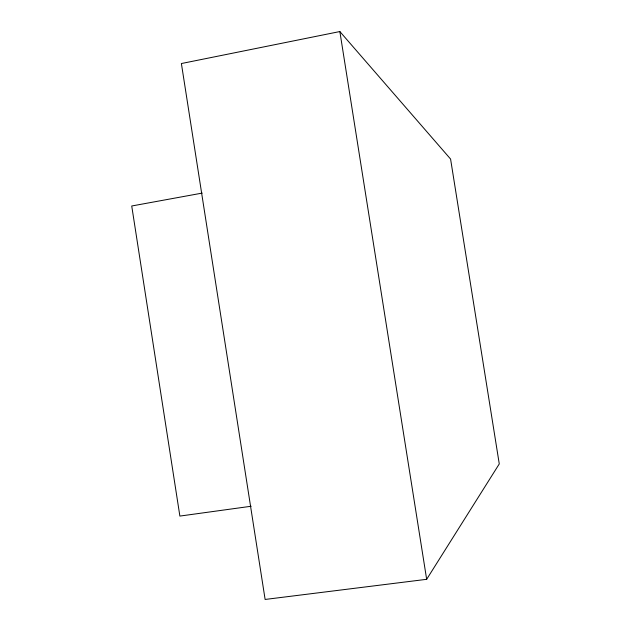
<?xml version="1.0" encoding="UTF-8"?>
<svg xmlns="http://www.w3.org/2000/svg" width="631" height="631" viewBox="0 0 631 631"><rect width="100%" height="100%" fill="white"/><g stroke="black" fill="none" stroke-linecap="round" stroke-linejoin="round"><path stroke-width="0.95" d="M426.659 579.313L499.271 463.927L450.581 159.051L339.857 31.55L181.389 63.534L265.123 599.45L426.659 579.313L339.857 31.55M202.22 193.094L131.729 205.99L179.874 516.079L251.162 506.251"/></g></svg>
